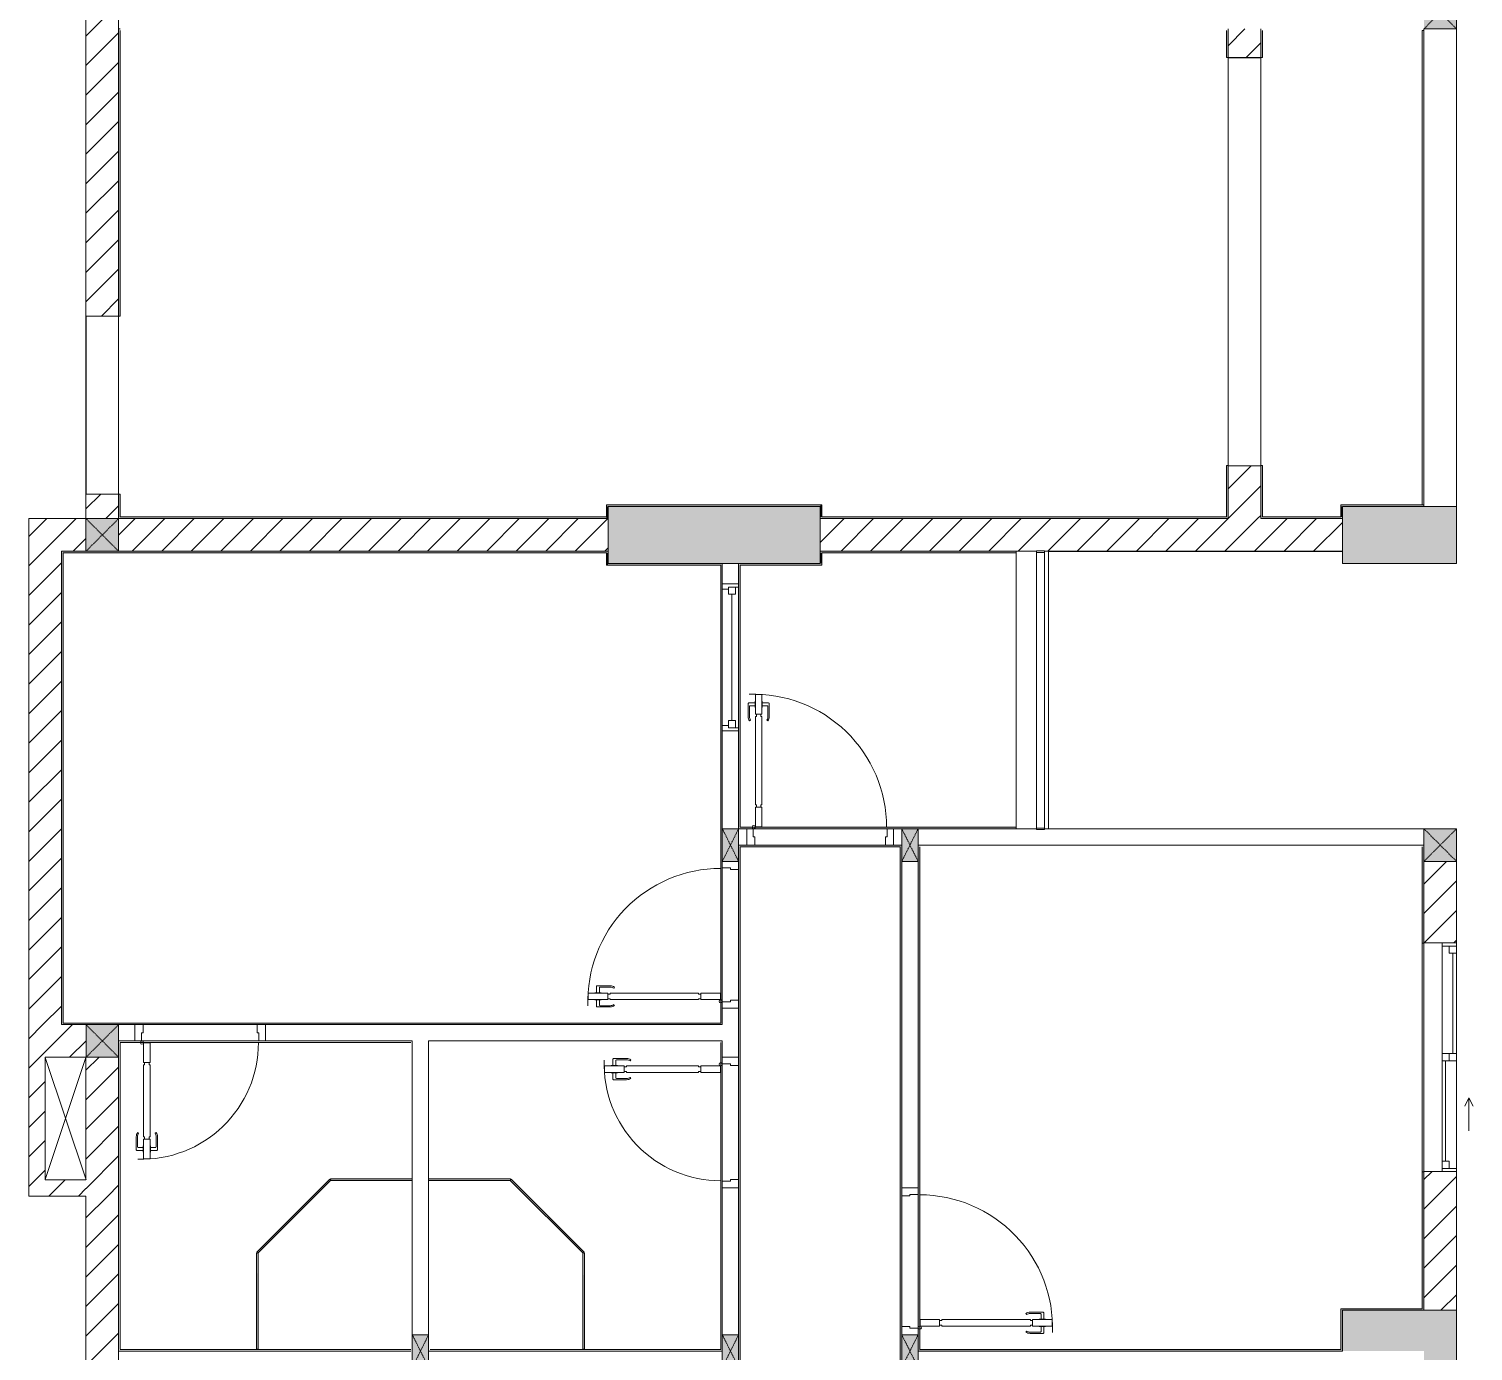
# Model space of a CAD drawing. Header units: millimetres. Extents: x 31499 to 223976, y 3719 to 80291.
# Drawn here: x 215124 to 223976, y 40337 to 48437 of the extents above; entities that cross this region are included whole.
import ezdxf

# ---------------------------------------------------------------- set-up
doc = ezdxf.new("R2010")
doc.units = ezdxf.units.MM
doc.linetypes.add('IMPORT-Dash _2_', pattern=[6, 3, -3])
for name, color, linetype, lineweight in [('0-2', 170, 'Continuous', 9), ('A-DETL-GENF-7', 170, 'Continuous', 9), ('A-DOOR-2', 170, 'Continuous', 9), ('A-FLOR-1', 170, 'Continuous', 9), ('A-FLOR-HRAL-6', 170, 'Continuous', 9), ('A-GLAZ-5', 170, 'Continuous', 9), ('A-GLAZ-CURT-3', 170, 'Continuous', 9), ('A-WALL-1', 170, 'Continuous', 9), ('A-WALL-PATT-3', 170, 'Continuous', 9), ('A_1404_dwg-1', 170, 'Continuous', 9), ('I-WALL', 170, 'Continuous', 9), ('I-WALL-1', 170, 'Continuous', 9), ('S-COLS-1', 170, 'Continuous', 9), ('S-COLS-12', 170, 'IMPORT-Dash _2_', 9), ('S-COLS-2', 170, 'Continuous', 9), ('S-COLS-4', 170, 'Continuous', 9), ('S-COLS-HDLN-1', 170, 'IMPORT-Dash _2_', 9)]:
    doc.layers.add(name, color=color, linetype=linetype, lineweight=lineweight)
pattern_1 = [(45, (0, 0), (-90.50967, 90.50967), [])]

# ---------------------------------------------------------------- blocks, each defined once
blk = doc.blocks.new('A_1404_dwg_NCV_TKTC_KET CAU_rvt-1-TKTC_MB HOÀN THIỆN SÀN TẦNG 3-4-4819833-KeyPlan-CH2A_Tầng 3 - Tầng 8')
at = {"layer": 'S-COLS-1'}
for points in [[(123352.6, 45161.9), (123352.6, 45511.9), (122052.6, 45511.9), (122052.6, 45161.9), (122862.6, 45161.9)], [(127252.6, 45161.9), (127252.6, 45511.9), (126552.6, 45511.9), (126552.6, 45161.9), (127052.6, 45161.9)], [(127052.6, 40236.9), (127252.4, 40237), (127252.4, 40586.9), (126552.6, 40586.9), (126552.6, 40336.9), (127052.6, 40336.9)]]:
    blk.add_hatch(color=256, dxfattribs=at).paths.add_polyline_path(points)
at = {"layer": 'A-FLOR-1'}
for p, q in [((124752.6, 45235.3), (126552.6, 45235.3)), ((118602.6, 41386.9), (118602.6, 42136.9))]:
    blk.add_line(p, q, dxfattribs=at)
at = {"layer": 'S-COLS-2'}
for p, q in [((122052.6, 45436.9), (122052.6, 45236.9)), ((123352.6, 45236.9), (123352.6, 45436.9))]:
    blk.add_line(p, q, dxfattribs=at)
at = {"layer": 'S-COLS-2', "flags": 128}
for points in [[(126552.6, 45436.9), (126552.6, 45161.9), (127252.6, 45161.9), (127252.6, 45511.9), (127052.6, 45511.9)], [(127052.6, 40236.9), (127252.4, 40236.9), (127252.4, 40586.9), (127052.6, 40586.9)]]:
    blk.add_lwpolyline(points, dxfattribs=at)
blk = doc.blocks.new('A_1404_dwg_DOOR_CW_01 CANH MO-PANEL KINH - DIW_01-900x2200-CỬA GỖ VÂN LAMINATE-V95-TKTC_MB HOÀN THIỆN SÀN TẦNG 3-4-4819903-KeyPlan-CH2A_Tầng 3 - Tầng 8')
at = {"layer": 'A-DETL-GENF-7'}
for p, q in [((38813.8, 28420.8), (38818.3, 28414.2)), ((38839.6, 28428.9), (38919.1, 28428.9)), ((38902.1, 28420.9), (38839.6, 28420.9)), ((38906.1, 28385.9), (38906.1, 28416.9)), ((38923.1, 28385.9), (38923.1, 28424.9)), ((38906.1, 28341.9), (38906.1, 28310.9)), ((38923.1, 28341.9), (38923.1, 28302.9)), ((38813.8, 28307.1), (38818.3, 28313.6)), ((38902.1, 28306.9), (38839.6, 28306.9)), ((38839.6, 28298.9), (38919.1, 28298.9))]:
    blk.add_line(p, q, dxfattribs=at)
at = {"layer": 'A-DETL-GENF-7', "flags": 128}
for points in [[(38284.6, 28343.9), (38284.6, 28383.9), (38164.6, 28383.9), (38164.6, 28343.9)], [(38298.6, 28349.9), (38298.6, 28343.9), (38840.6, 28343.9), (38840.6, 28349.9), (38854.6, 28349.9), (38854.6, 28377.9), (38840.6, 28377.9), (38840.6, 28383.9), (38298.6, 28383.9), (38298.6, 28377.9), (38284.6, 28377.9), (38284.6, 28349.9)], [(38974.6, 28383.9), (38974.6, 28343.9), (38854.6, 28343.9), (38854.6, 28383.9)], [(38894.8, 28385.9), (38894.8, 28383.9), (38934.3, 28383.9), (38934.3, 28385.9)], [(38894.8, 28341.9), (38894.8, 28343.9), (38934.3, 28343.9), (38934.3, 28341.9)]]:
    blk.add_lwpolyline(points, close=True, dxfattribs=at)
at = {"layer": 'A-DETL-GENF-7'}
blk.add_circle((38162.6, 28393.9), 10, dxfattribs=at)
for centre, radius, start, end in [((38162.6, 28393.9), 814, 270, 2), ((38839.6, 28383.9), 45, 90, 125), ((38839.6, 28383.9), 37, 90, 125), ((38902.1, 28416.9), 4, 0, 90), ((38919.1, 28424.9), 4, 0, 90), ((38839.6, 28343.9), 45, 235, 270), ((38839.6, 28343.9), 37, 235, 270), ((38902.1, 28310.9), 4, 270, 0), ((38919.1, 28302.9), 4, 270, 0)]:
    blk.add_arc(centre, radius, start, end, dxfattribs=at)
at = {"layer": 'A-DOOR-2'}
blk.add_line((38152.6, 28393.9), (38152.6, 28368.9), dxfattribs=at)
at = {"layer": 'A-DOOR-2', "flags": 128}
blk.add_lwpolyline([(38052.6, 28436.9), (38052.6, 28386.9), (38102.6, 28386.9), (38102.6, 28396.9), (38152.6, 28396.9), (38152.6, 28436.9)], close=True, dxfattribs=at)
blk.add_lwpolyline([(38152.6, 27536.9), (38152.6, 27576.9), (38102.6, 27576.9), (38102.6, 27586.9), (38052.6, 27586.9), (38052.6, 27536.9)], dxfattribs=at)
blk = doc.blocks.new('A_1404_dwg_DOOR_CW_01 CANH MO-PANEL KINH - DIG_02-800x2200-CỬA NHÔM KÍNH-V60-TKTC_MB HOÀN THIỆN SÀN TẦNG 3-4-4819851-KeyPlan-CH2A_Tầng 3 - Tầng 8')
at = {"layer": 'A-DETL-GENF-7'}
for p, q in [((104712.9, 29523.9), (104712.9, 29603.4)), ((104755.9, 29607.4), (104716.9, 29607.4)), ((104720.9, 29586.4), (104720.9, 29523.9)), ((104755.9, 29590.4), (104724.9, 29590.4)), ((104799.9, 29607.4), (104838.9, 29607.4)), ((104799.9, 29590.4), (104830.9, 29590.4)), ((104834.9, 29586.4), (104834.9, 29523.9)), ((104842.9, 29523.9), (104842.9, 29603.4)), ((104721.1, 29498.1), (104727.6, 29502.7)), ((104834.8, 29498.1), (104828.2, 29502.7))]:
    blk.add_line(p, q, dxfattribs=at)
at = {"layer": 'A-DETL-GENF-7', "flags": 128}
for points in [[(104797.9, 29658.9), (104757.9, 29658.9), (104757.9, 29538.9), (104797.9, 29538.9)], [(104755.9, 29579.2), (104757.9, 29579.2), (104757.9, 29618.7), (104755.9, 29618.7)], [(104799.9, 29579.2), (104797.9, 29579.2), (104797.9, 29618.7), (104799.9, 29618.7)], [(104763.9, 29082.9), (104757.9, 29082.9), (104757.9, 29524.9), (104763.9, 29524.9), (104763.9, 29538.9), (104791.9, 29538.9), (104791.9, 29524.9), (104797.9, 29524.9), (104797.9, 29082.9), (104791.9, 29082.9), (104791.9, 29068.9), (104763.9, 29068.9)], [(104757.9, 29068.9), (104797.9, 29068.9), (104797.9, 28948.9), (104757.9, 28948.9)]]:
    blk.add_lwpolyline(points, close=True, dxfattribs=at)
at = {"layer": 'A-DETL-GENF-7'}
blk.add_circle((104807.9, 28946.9), 10, dxfattribs=at)
for centre, radius, start, end in [((104807.9, 28946.9), 714, 88, 180), ((104716.9, 29603.4), 4, 90, 180), ((104724.9, 29586.4), 4, 90, 180), ((104830.9, 29586.4), 4, 0, 90), ((104838.9, 29603.4), 4, 0, 90), ((104757.9, 29523.9), 45, 180, 215), ((104757.9, 29523.9), 37, 180, 215), ((104797.9, 29523.9), 37, 325, 0), ((104797.9, 29523.9), 45, 325, 0)]:
    blk.add_arc(centre, radius, start, end, dxfattribs=at)
at = {"layer": 'A-DOOR-2'}
blk.add_line((104807.9, 28936.9), (104782.9, 28936.9), dxfattribs=at)
at = {"layer": 'A-DOOR-2', "flags": 128}
for points in [[(104050.9, 28836.9), (104050.9, 28936.9), (104090.9, 28936.9), (104090.9, 28886.9), (104100.9, 28886.9), (104100.9, 28836.9)], [(104800.9, 28836.9), (104800.9, 28886.9), (104810.9, 28886.9), (104810.9, 28936.9), (104850.9, 28936.9), (104850.9, 28836.9)]]:
    blk.add_lwpolyline(points, close=True, dxfattribs=at)
blk = doc.blocks.new('A_1404_dwg_DOOR_CW_01 CANH MO-PANEL KINH - DIW_01-900x2200-CỬA GỖ VÂN LAMINATE-553375-TKTC_MB HOÀN THIỆN SÀN TẦNG 3-4-4819841-KeyPlan-CH2A_Tầng 3 - Tầng 8')
at = {"layer": 'A-DETL-GENF-7'}
for p, q in [((49614.6, 40123.9), (49614.6, 40203.4)), ((49657.6, 40207.4), (49618.6, 40207.4)), ((49657.6, 40190.4), (49626.6, 40190.4)), ((49701.6, 40207.4), (49740.6, 40207.4)), ((49701.6, 40190.4), (49732.6, 40190.4)), ((49744.6, 40123.9), (49744.6, 40203.4)), ((49622.6, 40186.4), (49622.6, 40123.9)), ((49622.7, 40098.1), (49629.3, 40102.7)), ((49736.4, 40098.1), (49729.9, 40102.7)), ((49736.6, 40186.4), (49736.6, 40123.9))]:
    blk.add_line(p, q, dxfattribs=at)
at = {"layer": 'A-DETL-GENF-7', "flags": 128}
for points in [[(49657.6, 40179.2), (49659.6, 40179.2), (49659.6, 40218.7), (49657.6, 40218.7)], [(49699.6, 40258.9), (49659.6, 40258.9), (49659.6, 40138.9), (49699.6, 40138.9)], [(49701.6, 40179.2), (49699.6, 40179.2), (49699.6, 40218.7), (49701.6, 40218.7)], [(49665.6, 39582.9), (49659.6, 39582.9), (49659.6, 40124.9), (49665.6, 40124.9), (49665.6, 40138.9), (49693.6, 40138.9), (49693.6, 40124.9), (49699.6, 40124.9), (49699.6, 39582.9), (49693.6, 39582.9), (49693.6, 39568.9), (49665.6, 39568.9)], [(49659.6, 39568.9), (49699.6, 39568.9), (49699.6, 39448.9), (49659.6, 39448.9)]]:
    blk.add_lwpolyline(points, close=True, dxfattribs=at)
at = {"layer": 'A-DETL-GENF-7'}
blk.add_circle((49709.6, 39446.9), 10, dxfattribs=at)
for centre, radius, start, end in [((49709.6, 39446.9), 814, 88, 180), ((49618.6, 40203.4), 4, 90, 180), ((49626.6, 40186.4), 4, 90, 180), ((49732.6, 40186.4), 4, 0, 90), ((49740.6, 40203.4), 4, 0, 90), ((49659.6, 40123.9), 45, 180, 215), ((49659.6, 40123.9), 37, 180, 215), ((49699.6, 40123.9), 37, 325, 0), ((49699.6, 40123.9), 45, 325, 0)]:
    blk.add_arc(centre, radius, start, end, dxfattribs=at)
at = {"layer": 'A-DOOR-2'}
blk.add_line((49709.6, 39436.9), (49684.6, 39436.9), dxfattribs=at)
at = {"layer": 'A-DOOR-2', "flags": 128}
for points in [[(48852.6, 39336.9), (48852.6, 39436.9), (48892.6, 39436.9), (48892.6, 39386.9), (48902.6, 39386.9), (48902.6, 39336.9)], [(49702.6, 39336.9), (49702.6, 39386.9), (49712.6, 39386.9), (49712.6, 39436.9), (49752.6, 39436.9), (49752.6, 39336.9)]]:
    blk.add_lwpolyline(points, close=True, dxfattribs=at)
blk = doc.blocks.new('A_1404_dwg_M_Fixed - 900 x 1400-901191-TKTC_MB HOÀN THIỆN SÀN TẦNG 3-4-4819853-KeyPlan-CH2A_Tầng 3 - Tầng 8')
at = {"layer": 'A-GLAZ-5'}
blk.add_line((107013.5, 28877.9), (107787.5, 28877.9), dxfattribs=at)
at = {"layer": 'A-GLAZ-5', "flags": 128}
for points in [[(106982.5, 28899.9), (106982.5, 28936.9), (106950.5, 28936.9)], [(106950.5, 28836.9), (106969.5, 28836.9), (106969.5, 28899.9), (107013.5, 28899.9), (107013.5, 28855.9), (106969.5, 28855.9)], [(107831.5, 28855.9), (107787.5, 28855.9), (107787.5, 28899.9), (107831.5, 28899.9), (107831.5, 28836.9), (107849.4, 28836.9)], [(107818.5, 28899.9), (107818.5, 28936.9), (107850.5, 28936.9)]]:
    blk.add_lwpolyline(points, dxfattribs=at)
blk = doc.blocks.new('A_1404_dwg_Railing - 50 x 10mm-901205-TKTC_MB HOÀN THIỆN SÀN TẦNG 3-4-4819863-KeyPlan-CH2A_Tầng 3 - Tầng 8')
at = {"layer": 'A-FLOR-HRAL-6', "flags": 128}
blk.add_lwpolyline([(107982.6, 24611.9), (107982.6, 24561.9), (107972.6, 24561.9), (107972.6, 24611.9)], close=True, dxfattribs=at)
blk = doc.blocks.new('A_1404_dwg_Railing - Railing-884532-TKTC_MB HOÀN THIỆN SÀN TẦNG 3-4-4819908-KeyPlan-CH2A_Tầng 3 - Tầng 8')
at = {"layer": 'A-FLOR-HRAL-6'}
for p, q in [((124677.6, 45230.3), (124677.6, 43541.5)), ((124727.6, 43541.5), (124727.6, 45230.3))]:
    blk.add_line(p, q, dxfattribs=at)
at = {"rotation": 90.00000000000074}
for p in [(149289.4, -62742.3), (149289.4, -64441.1)]:
    blk.add_blockref('A_1404_dwg_Railing - 50 x 10mm-901205-TKTC_MB HOÀN THIỆN SÀN TẦNG 3-4-4819863-KeyPlan-CH2A_Tầng 3 - Tầng 8', p, dxfattribs=at)
blk = doc.blocks.new('A_1404_dwg_System Panel - Glazed-901218-TKTC_MB HOÀN THIỆN SÀN TẦNG 3-4-4819900-KeyPlan-CH2A_Tầng 3 - Tầng 8')
at = {"layer": 'A-GLAZ-CURT-3'}
blk.add_hatch(color=256, dxfattribs=at).paths.add_polyline_path([(41007.6, 64948.9), (41002.6, 65539.6), (40997.6, 65536.1), (40997.6, 64948.9)])
blk.add_line((41007.6, 64948.9), (41007.6, 65539.6), dxfattribs=at)
at = {"layer": 'A-GLAZ-CURT-3', "flags": 128}
blk.add_lwpolyline([(40997.6, 65537.5), (40997.6, 64948.9), (41007.6, 64948.9)], dxfattribs=at)
blk = doc.blocks.new('A_1404_dwg_System Panel - Glazed-901219-TKTC_MB HOÀN THIỆN SÀN TẦNG 3-4-V112-KeyPlan-CH2A_Tầng 3 - Tầng 8')
at = {"layer": 'A-GLAZ-CURT-3'}
blk.add_hatch(color=256, dxfattribs=at).paths.add_polyline_path([(39446.8, 29483), (39450.3, 29493.6), (39002.6, 29934.3), (38999, 29930.7), (39409, 29520.8)])
blk.add_line((38999, 29930.7), (39446.8, 29483), dxfattribs=at)
at = {"layer": 'A-GLAZ-CURT-3', "flags": 128}
blk.add_lwpolyline([(39452.4, 29491.5), (39006.1, 29937.8), (38999, 29930.7)], dxfattribs=at)
blk = doc.blocks.new('A_1404_dwg_System Panel - Glazed-901217-TKTC_MB HOÀN THIỆN SÀN TẦNG 3-4-V113-KeyPlan-CH2A_Tầng 3 - Tầng 8')
at = {"layer": 'A-GLAZ-CURT-3'}
blk.add_hatch(color=256, dxfattribs=at).paths.add_polyline_path([(39453.8, 29481.5), (39952.6, 29481.5), (39952.6, 29491.5), (39450.3, 29486.5), (39450.3, 29481.5)])
at = {"layer": 'A-GLAZ-CURT-3', "flags": 128}
blk.add_lwpolyline([(39450.3, 29481.5), (39952.6, 29481.5), (39952.6, 29491.5), (39450.3, 29491.5)], close=True, dxfattribs=at)
blk = doc.blocks.new('A_1404_dwg_G1_SOF - BO TRU - 100x200-746114-TKTC_MB HOÀN THIỆN SÀN TẦNG 3-4-4819846-KeyPlan-CH2A_Tầng 3 - Tầng 8')
at = {"layer": 'S-COLS-1'}
blk.add_hatch(color=256, dxfattribs=at).paths.add_polyline_path([(49952.6, 40036.9), (49952.6, 40236.9), (49852.6, 40236.9), (49852.6, 40036.9)])
at = {"layer": 'S-COLS-1', "flags": 128}
blk.add_lwpolyline([(49852.6, 40036.9), (49852.6, 40236.9), (49952.6, 40236.9), (49952.6, 40036.9)], close=True, dxfattribs=at)
at = {"layer": 'S-COLS-HDLN-1'}
for p, q in [((49952.6, 40036.9), (49852.6, 40236.9)), ((49852.6, 40036.9), (49952.6, 40236.9))]:
    blk.add_line(p, q, dxfattribs=at)
blk = doc.blocks.new('A_1404_dwg_DOOR_CW_01 CANH MO-PANEL KINH - DIG_01-900x2200-CỬA NHÔM KÍNH-901226-TKTC_MB HOÀN THIỆN SÀN TẦNG 3-4-4819905-KeyPlan-CH2A_Tầng 3 - Tầng 8')
at = {"layer": 'A-DETL-GENF-7'}
for p, q in [((37864.6, 26649.9), (37864.6, 26570.4)), ((37872.6, 26587.4), (37872.6, 26649.9)), ((37872.7, 26675.7), (37879.3, 26671.2)), ((37986.4, 26675.7), (37979.9, 26671.2)), ((37986.6, 26587.4), (37986.6, 26649.9)), ((37994.6, 26649.9), (37994.6, 26570.4)), ((37907.6, 26566.4), (37868.6, 26566.4)), ((37907.6, 26583.4), (37876.6, 26583.4)), ((37951.6, 26583.4), (37982.6, 26583.4)), ((37951.6, 26566.4), (37990.6, 26566.4))]:
    blk.add_line(p, q, dxfattribs=at)
at = {"layer": 'A-DETL-GENF-7', "flags": 128}
for points in [[(37909.6, 27204.9), (37949.6, 27204.9), (37949.6, 27324.9), (37909.6, 27324.9)], [(37915.6, 27190.9), (37909.6, 27190.9), (37909.6, 26648.9), (37915.6, 26648.9), (37915.6, 26634.9), (37943.6, 26634.9), (37943.6, 26648.9), (37949.6, 26648.9), (37949.6, 27190.9), (37943.6, 27190.9), (37943.6, 27204.9), (37915.6, 27204.9)], [(37907.6, 26594.7), (37909.6, 26594.7), (37909.6, 26555.2), (37907.6, 26555.2)], [(37949.6, 26514.9), (37909.6, 26514.9), (37909.6, 26634.9), (37949.6, 26634.9)], [(37951.6, 26594.7), (37949.6, 26594.7), (37949.6, 26555.2), (37951.6, 26555.2)]]:
    blk.add_lwpolyline(points, close=True, dxfattribs=at)
at = {"layer": 'A-DETL-GENF-7'}
blk.add_circle((37959.6, 27326.9), 10, dxfattribs=at)
for centre, radius, start, end in [((37959.6, 27326.9), 814, 180, 272), ((37909.6, 26649.9), 45, 145, 180), ((37909.6, 26649.9), 37, 145, 180), ((37949.6, 26649.9), 37, 0, 35), ((37949.6, 26649.9), 45, 0, 35), ((37868.6, 26570.4), 4, 180, 270), ((37876.6, 26587.4), 4, 180, 270), ((37982.6, 26587.4), 4, 270, 0), ((37990.6, 26570.4), 4, 270, 0)]:
    blk.add_arc(centre, radius, start, end, dxfattribs=at)
at = {"layer": 'A-DOOR-2'}
blk.add_line((37959.6, 27336.9), (37934.6, 27336.9), dxfattribs=at)
at = {"layer": 'A-DOOR-2', "flags": 128}
for points in [[(37152.6, 27436.9), (37102.6, 27436.9), (37102.6, 27336.9), (37142.6, 27336.9), (37142.6, 27386.9), (37152.6, 27386.9)], [(38002.6, 27436.9), (37952.6, 27436.9), (37952.6, 27386.9), (37962.6, 27386.9), (37962.6, 27336.9), (38002.6, 27336.9)]]:
    blk.add_lwpolyline(points, close=True, dxfattribs=at)
blk = doc.blocks.new('A_1404_dwg_System Panel - Glazed-901212-TKTC_MB HOÀN THIỆN SÀN TẦNG 3-4-V114-KeyPlan-CH2A_Tầng 3 - Tầng 8')
at = {"layer": 'A-GLAZ-CURT-3'}
blk.add_hatch(color=256, dxfattribs=at).paths.add_polyline_path([(40551.3, 29481.5), (40554.8, 29486.5), (40551.3, 29491.5), (40052.6, 29491.5), (40052.6, 29481.5)])
at = {"layer": 'A-GLAZ-CURT-3', "flags": 128}
blk.add_lwpolyline([(40552.8, 29491.5), (40052.6, 29491.5), (40052.6, 29481.5), (40554.8, 29481.5)], dxfattribs=at)
blk = doc.blocks.new('A_1404_dwg_System Panel - Glazed-901210-TKTC_MB HOÀN THIỆN SÀN TẦNG 3-4-4819895-KeyPlan-CH2A_Tầng 3 - Tầng 8')
at = {"layer": 'A-GLAZ-CURT-3'}
blk.add_hatch(color=256, dxfattribs=at).paths.add_polyline_path([(38999, 64948.9), (39007.6, 64948.9), (39002.6, 65539.6), (38997.6, 65539.6), (38997.6, 64948.9)])
blk.add_line((39007.6, 64948.9), (39007.6, 65537.5), dxfattribs=at)
at = {"layer": 'A-GLAZ-CURT-3', "flags": 128}
blk.add_lwpolyline([(38997.6, 65539.6), (38997.6, 64948.9), (39007.6, 64948.9)], dxfattribs=at)
blk = doc.blocks.new('A_1404_dwg_System Panel - Glazed-901211-TKTC_MB HOÀN THIỆN SÀN TẦNG 3-4-V115-KeyPlan-CH2A_Tầng 3 - Tầng 8')
at = {"layer": 'A-GLAZ-CURT-3'}
blk.add_hatch(color=256, dxfattribs=at).paths.add_polyline_path([(40558.4, 29483), (41002.6, 29934.3), (40997.6, 29936.3), (40554.8, 29486.5)])
at = {"layer": 'A-GLAZ-CURT-3', "flags": 128}
blk.add_lwpolyline([(40999, 29937.8), (40551.3, 29490.1), (40558.4, 29483), (41006.1, 29930.7)], close=True, dxfattribs=at)
blk = doc.blocks.new('A_1404_dwg_NCV_TKTC_TANG 3 - 4_rvt-1-TKTC_MB HOÀN THIỆN SÀN TẦNG 3-4-4819943-KeyPlan-CH2A_Tầng 3 - Tầng 8')
at = {"layer": 'A-WALL-PATT-3'}
h = blk.add_hatch(color=256, dxfattribs=at)
h.paths.add_polyline_path([(119062.6, 45437.3), (119062.6, 45587.4), (119052.6, 45587), (119052.6, 45437.3), (119062.5, 45437.3)])
h.paths.add_polyline_path([(119062.6, 46677.4), (119062.6, 48436.9), (119052.6, 48436.9), (119052.6, 46677.4)])
h = blk.add_hatch(color=256, dxfattribs=at)
h.paths.add_polyline_path([(125852.6, 45446.9), (125852.6, 45762.4), (125842.6, 45760.3), (125842.6, 45446.9)])
h.paths.add_polyline_path([(125852.6, 48262.4), (125852.6, 48426.9), (125842.6, 48426.9), (125842.6, 48262.4)])
h = blk.add_hatch(color=256, dxfattribs=at)
h.paths.add_polyline_path([(126062.6, 45436.9), (126062.6, 45762.4), (126052.6, 45760.3), (126052.6, 45436.9)])
h.paths.add_polyline_path([(126062.6, 48262.4), (126062.6, 48426.9), (126052.6, 48426.9), (126052.6, 48262.4)])
for points in [[(122862.6, 45511.9), (123352.6, 45511.9), (123352.6, 45521.9), (122042.6, 45521.9), (122042.6, 45511.9), (122852.6, 45511.9)], [(122052.6, 45436.9), (122052.6, 45511.9), (122042.6, 45511.9), (122042.6, 45436.9)], [(123352.6, 45446.9), (123362.6, 45446.9), (123362.6, 45521.9), (123352.6, 45521.9), (123352.6, 45511.9)], [(127052.6, 45511.9), (127052.6, 45521.9), (126542.6, 45521.9), (126542.6, 45511.9), (127042.6, 45511.9)], [(126552.6, 45446.9), (126552.6, 45511.9), (126542.6, 45511.9), (126542.6, 45446.9)], [(122042.6, 45436.9), (122042.6, 45446.9), (119062.6, 45446.9), (119062.6, 45437.3), (121491.6, 45437)], [(123362.6, 45436.9), (125852.6, 45436.9), (125852.6, 45446.9), (123352.6, 45446.9), (123352.6, 45436.9)], [(126542.6, 45436.9), (126552.6, 45436.9), (126552.6, 45446.9), (126062.6, 45446.9), (126062.6, 45436.9)], [(118712.6, 42346.9), (118712.6, 45236.9), (118702.6, 45236.9), (118702.6, 42346.9)], [(118852.5, 45226.9), (122052.6, 45226.9), (122052.6, 45236.9), (118712.6, 45236.9), (118712.6, 45226.9)], [(123352.6, 45226.9), (124552.6, 45226.9), (124552.6, 45236.9), (123352.6, 45236.9)], [(122052.6, 45151.9), (122052.6, 45226.9), (122042.6, 45226.9), (122042.6, 45151.9)], [(122052.6, 45151.9), (122752.6, 45151.9), (122752.6, 45161.9), (122052.6, 45161.9)], [(122752.6, 42346.9), (122752.6, 45151.9), (122742.6, 45151.9), (122742.6, 42346.9)], [(122852.6, 43546.9), (122862.6, 43546.9), (122862.6, 45161.9), (122852.6, 45161.9), (122852.6, 45151.9)], [(123362.6, 45151.9), (123362.6, 45161.9), (122862.6, 45161.9), (122862.6, 45151.9), (123352.6, 45151.9)], [(123362.6, 45161.9), (123362.6, 45226.9), (123352.6, 45226.9), (123352.6, 45161.9)], [(122852.6, 43536.9), (124552.6, 43536.9), (124552.6, 43546.9), (122852.6, 43546.9)], [(122852.6, 40236.9), (122862.6, 40236.9), (122862.6, 43436.9), (122852.6, 43436.9), (122852.6, 40436.9)], [(123352.6, 43426.9), (123842.6, 43426.9), (123842.6, 43436.9), (122862.6, 43436.9), (122862.6, 43426.9)], [(123842.6, 40226.9), (123852.6, 40226.9), (123852.6, 43436.9), (123842.6, 43436.9), (123842.6, 40236.9)], [(123952.6, 40346.9), (123962.6, 40346.9), (123962.6, 43426.9), (123952.6, 43426.9), (123952.6, 40436.9)], [(122742.6, 42336.9), (122752.6, 42336.9), (122752.6, 42346.9), (118702.6, 42346.9), (118702.6, 42336.9), (121491.6, 42336.9)], [(127042.6, 40586.9), (127042.6, 40596.9), (126542.6, 40591.9), (126542.6, 40586.9), (126552.6, 40586.9)], [(126552.6, 40346.9), (126552.6, 40586.9), (126542.6, 40586.9), (126542.6, 40346.9)], [(126552.6, 40336.9), (126552.6, 40346.9), (123952.6, 40346.9), (123952.6, 40336.9), (126542.6, 40336.9)]]:
    blk.add_hatch(color=256, dxfattribs=at).paths.add_polyline_path(points)
h = blk.add_hatch(color=256, dxfattribs=at)
h.paths.add_polyline_path([(127042.6, 40586.9), (127052.6, 40586.9), (127052.6, 41435.7), (127042.6, 41435.7), (127042.6, 40596.9)])
h.paths.add_polyline_path([(127042.6, 42835.7), (127052.6, 42837.4), (127052.6, 43426.9), (127042.6, 43426.9), (127042.6, 42837.4)])
at = {"layer": 'A-FLOR-1'}
for p, q in [((125852.6, 48426.9), (125852.6, 48436.9)), ((126052.6, 48436.9), (126052.6, 48426.9)), ((127052.6, 48426.9), (127052.6, 48436.9)), ((126052.6, 45762.4), (126052.6, 48260.3)), ((119052.7, 45587.4), (119052.7, 46677.4)), ((125852.6, 45760.3), (126052.6, 45760.3)), ((127052.6, 43426.9), (127052.6, 43436.9)), ((119902.6, 40346.9), (119902.6, 40348.9)), ((121902.6, 40348.9), (121902.6, 40346.9))]:
    blk.add_line(p, q, dxfattribs=at)
at = {"layer": 'A-FLOR-1', "flags": 128}
blk.add_lwpolyline([(126052.6, 48262.4), (126052.6, 48260.3), (125852.6, 48260.3), (125852.6, 45762.4), (125852.6, 48262.4)], dxfattribs=at)
blk.add_lwpolyline([(119052.6, 45587.4), (119052.6, 46677.4), (118852.7, 46677.4), (118852.7, 45587.4)], close=True, dxfattribs=at)
at = {"layer": 'A-WALL-1'}
for p, q in [((124552.6, 45236.9), (124677.6, 45236.9)), ((124552.6, 43546.9), (124552.6, 45226.9)), ((124677.6, 43536.9), (123952.6, 43536.9)), ((127052.6, 43536.9), (124727.6, 43536.9)), ((127052.6, 43436.9), (127052.6, 43536.9)), ((123952.6, 43436.9), (127052.6, 43436.9)), ((119052.6, 42336.9), (119052.6, 42236.9)), ((120852.6, 41392.3), (120852.6, 41382.3)), ((120852.6, 41382.3), (120852.6, 40436.9)), ((120952.6, 41382.3), (120952.6, 41392.3)), ((120952.6, 40436.9), (120952.6, 41382.3)), ((123952.6, 40437.3), (123852.6, 40437.3))]:
    blk.add_line(p, q, dxfattribs=at)
at = {"layer": 'A-WALL-1', "flags": 128}
for points in [[(124727.6, 45236.9), (124752.6, 45236.9), (124752.6, 43536.9)], [(122852.6, 43436.9), (122902.6, 43436.9), (122902.6, 43536.9), (122852.6, 43536.9), (122852.6, 44136.9), (122752.6, 44136.9), (122752.6, 43536.9)], [(123852.6, 43536.9), (123802.6, 43536.9), (123802.6, 43436.9), (123852.6, 43436.9)], [(120952.6, 41392.3), (120952.6, 42236.9), (122752.6, 42236.9), (122752.6, 42137.3), (122852.6, 42137.3), (122852.6, 42436.9), (122752.6, 42436.9), (122752.6, 42336.9), (120852.6, 42336.9), (119952.6, 42336.9), (119952.6, 42236.9), (120852.6, 42236.9), (120852.6, 41392.3)], [(119052.6, 42236.9), (119152.6, 42236.9), (119152.6, 42336.9), (119052.6, 42336.9)], [(122852.6, 40436.9), (122852.6, 41337.3), (122752.6, 41337.3), (122752.6, 40436.9)]]:
    blk.add_lwpolyline(points, dxfattribs=at)
for points in [[(122852.6, 45036.9), (122852.6, 45161.9), (122752.6, 45161.9), (122752.6, 45036.9)], [(123852.6, 43336.5), (123852.6, 41337.3), (123952.6, 41337.3), (123952.6, 43336.5)]]:
    blk.add_lwpolyline(points, close=True, dxfattribs=at)
at = {"layer": 'I-WALL'}
for p, q in [((127042.6, 41435.7), (127042.6, 42835.7)), ((127052.6, 42835.7), (127052.6, 41435.7))]:
    blk.add_line(p, q, dxfattribs=at)
at = {"layer": 'I-WALL', "flags": 128}
blk.add_lwpolyline([(127042.6, 45521.9), (127042.6, 48426.9), (127052.6, 48426.9), (127052.6, 45521.9)], dxfattribs=at)
at = {"layer": 'I-WALL-1'}
for p, q in [((119052.5, 45236.9), (118852.5, 45236.9)), ((127052.6, 43336.9), (127052.6, 43426.9)), ((122852.6, 43336.9), (122852.6, 40436.9)), ((123852.6, 40436.9), (123852.6, 43336.9)), ((123952.6, 43336.9), (123952.6, 40436.9)), ((118852.6, 42336.9), (119052.6, 42336.9)), ((122752.6, 40436.9), (122752.6, 42226.9))]:
    blk.add_line(p, q, dxfattribs=at)
at = {"layer": 'I-WALL-1', "flags": 128}
for points in [[(119062.6, 48436.9), (119052.6, 48436.9), (119052.6, 46677.4), (119062.6, 46677.4), (119062.6, 48426.9)], [(125842.6, 48426.9), (125842.6, 48262.4), (125852.6, 48262.4), (125852.6, 48426.9)], [(126052.6, 48426.9), (126052.6, 48262.4), (126062.6, 48262.4), (126062.6, 48426.9)], [(118852.5, 45236.9), (118712.6, 45236.9), (118702.6, 45236.9), (118702.6, 42346.9), (118702.6, 42336.9), (118852.6, 42336.9)], [(122752.6, 43536.9), (122752.6, 45151.9), (122752.6, 45161.9), (122052.6, 45161.9), (122052.6, 45226.9), (122052.6, 45236.9), (119052.5, 45236.9)], [(123952.6, 43536.9), (124552.6, 43536.9), (124552.6, 43546.9), (122862.6, 43546.9), (122862.6, 45151.9), (123362.6, 45151.9), (123362.6, 45161.9), (123362.6, 45226.9), (124552.6, 45226.9), (124552.6, 45236.9), (123352.6, 45236.9), (123352.6, 45226.9), (123352.6, 45161.9), (122862.6, 45161.9), (122852.6, 45161.9), (122852.6, 43546.9), (122852.6, 43536.9), (123852.6, 43536.9)], [(123852.6, 43436.9), (123842.6, 43436.9), (122862.6, 43436.9), (122852.6, 43436.9)], [(122862.6, 40236.9), (122862.6, 43426.9), (123842.6, 43426.9), (123842.6, 40226.9), (123852.6, 40226.9)], [(123952.6, 40336.9), (126552.6, 40336.9), (126552.6, 40346.9), (126552.6, 40586.9), (127042.6, 40586.9), (127052.6, 40586.9), (127052.6, 41435.7), (127042.6, 41435.7), (127042.6, 40596.9), (126542.6, 40596.9), (126542.6, 40586.9), (126542.6, 40346.9), (123962.6, 40346.9), (123962.6, 43426.9)], [(127042.6, 43426.9), (127042.6, 42835.7), (127052.6, 42835.7), (127052.6, 43336.9)], [(119052.6, 42336.9), (122752.6, 42336.9), (122752.6, 42346.9), (122752.6, 43336.9)], [(119052.6, 42236.9), (119052.6, 42226.9), (119052.6, 42136.9)], [(120852.6, 42226.9), (120852.6, 42236.9), (119052.6, 42236.9)], [(120842.6, 40346.9), (119062.6, 40346.9), (119062.6, 42226.9), (120842.6, 42226.9)], [(122742.6, 42226.9), (122742.6, 40346.9), (120962.6, 40346.9)], [(119052.6, 42136.9), (119052.6, 40346.9), (119052.6, 40336.9), (120842.6, 40336.9)], [(120952.6, 40336.9), (122742.6, 40336.9), (122752.6, 40336.9)]]:
    blk.add_lwpolyline(points, dxfattribs=at)
for points in [[(122042.6, 45436.9), (122052.6, 45436.9), (122052.6, 45511.9), (123352.6, 45511.9), (123352.6, 45446.9), (123352.6, 45436.9), (125852.6, 45436.9), (125852.6, 45446.9), (125852.6, 45762.4), (125842.6, 45762.4), (125842.6, 45446.9), (123362.6, 45446.9), (123362.6, 45521.9), (123352.6, 45521.9), (122042.6, 45521.9), (122042.6, 45511.9), (122042.6, 45446.9), (119062.6, 45446.9), (119062.6, 45587.4), (119052.6, 45587.4), (119052.6, 45436.9), (119062.6, 45436.9)], [(126552.6, 45511.9), (127052.6, 45511.9), (127052.6, 45521.9), (126542.6, 45521.9), (126542.6, 45511.9), (126542.6, 45446.9), (126062.6, 45446.9), (126062.6, 45762.4), (126052.6, 45762.4), (126052.6, 45436.9), (126062.6, 45436.9), (126552.6, 45436.9), (126552.6, 45446.9)], [(122742.6, 42346.9), (118712.6, 42346.9), (118712.6, 45226.9), (122042.6, 45226.9), (122042.6, 45151.9), (122052.6, 45151.9), (122742.6, 45151.9)]]:
    blk.add_lwpolyline(points, close=True, dxfattribs=at)
for name, p in [('A_1404_dwg_Railing - Railing-884532-TKTC_MB HOÀN THIỆN SÀN TẦNG 3-4-4819908-KeyPlan-CH2A_Tầng 3 - Tầng 8', (0, 0)), ('A_1404_dwg_System Panel - Glazed-901210-TKTC_MB HOÀN THIỆN SÀN TẦNG 3-4-4819895-KeyPlan-CH2A_Tầng 3 - Tầng 8', (80900, -24600)), ('A_1404_dwg_System Panel - Glazed-901218-TKTC_MB HOÀN THIỆN SÀN TẦNG 3-4-4819900-KeyPlan-CH2A_Tầng 3 - Tầng 8', (80900, -24600))]:
    blk.add_blockref(name, p)
for name, p, rotation in [('A_1404_dwg_M_Fixed - 900 x 1400-901191-TKTC_MB HOÀN THIỆN SÀN TẦNG 3-4-4819853-KeyPlan-CH2A_Tầng 3 - Tầng 8', (151689.5, -62813.6), 90), ('A_1404_dwg_DOOR_CW_01 CANH MO-PANEL KINH - DIG_01-900x2200-CỬA NHÔM KÍNH-901226-TKTC_MB HOÀN THIỆN SÀN TẦNG 3-4-4819905-KeyPlan-CH2A_Tầng 3 - Tầng 8', (160905.1, 70873.9), 180), ('A_1404_dwg_G1_SOF - BO TRU - 100x200-746114-TKTC_MB HOÀN THIỆN SÀN TẦNG 3-4-4819846-KeyPlan-CH2A_Tầng 3 - Tầng 8', (172705.1, 83573.9), 180), ('A_1404_dwg_G1_SOF - BO TRU - 100x200-746114-TKTC_MB HOÀN THIỆN SÀN TẦNG 3-4-4819846-KeyPlan-CH2A_Tầng 3 - Tầng 8', (173805.1, 83573.9), 180), ('A_1404_dwg_DOOR_CW_01 CANH MO-PANEL KINH - DIW_01-900x2200-CỬA GỖ VÂN LAMINATE-V95-TKTC_MB HOÀN THIỆN SÀN TẦNG 3-4-4819903-KeyPlan-CH2A_Tầng 3 - Tầng 8', (160905.1, 70873.9), 180), ('A_1404_dwg_DOOR_CW_01 CANH MO-PANEL KINH - DIG_02-800x2200-CỬA NHÔM KÍNH-V60-TKTC_MB HOÀN THIỆN SÀN TẦNG 3-4-4819851-KeyPlan-CH2A_Tầng 3 - Tầng 8', (224003.5, 71173.9), 180), ('A_1404_dwg_DOOR_CW_01 CANH MO-PANEL KINH - DIG_02-800x2200-CỬA NHÔM KÍNH-V60-TKTC_MB HOÀN THIỆN SÀN TẦNG 3-4-4819851-KeyPlan-CH2A_Tầng 3 - Tầng 8', (151689.5, -62713.6), 90), ('A_1404_dwg_System Panel - Glazed-901211-TKTC_MB HOÀN THIỆN SÀN TẦNG 3-4-V115-KeyPlan-CH2A_Tầng 3 - Tầng 8', (160905.1, 70873.9), 180), ('A_1404_dwg_System Panel - Glazed-901212-TKTC_MB HOÀN THIỆN SÀN TẦNG 3-4-V114-KeyPlan-CH2A_Tầng 3 - Tầng 8', (160905.1, 70873.9), 180), ('A_1404_dwg_System Panel - Glazed-901217-TKTC_MB HOÀN THIỆN SÀN TẦNG 3-4-V113-KeyPlan-CH2A_Tầng 3 - Tầng 8', (160905.1, 70873.9), 180), ('A_1404_dwg_System Panel - Glazed-901219-TKTC_MB HOÀN THIỆN SÀN TẦNG 3-4-V112-KeyPlan-CH2A_Tầng 3 - Tầng 8', (160905.1, 70873.9), 180), ('A_1404_dwg_DOOR_CW_01 CANH MO-PANEL KINH - DIW_01-900x2200-CỬA GỖ VÂN LAMINATE-553375-TKTC_MB HOÀN THIỆN SÀN TẦNG 3-4-4819841-KeyPlan-CH2A_Tầng 3 - Tầng 8', (84515.6, 90189.9), 270), ('A_1404_dwg_G1_SOF - BO TRU - 100x200-746114-TKTC_MB HOÀN THIỆN SÀN TẦNG 3-4-4819846-KeyPlan-CH2A_Tầng 3 - Tầng 8', (170805.1, 80473.9), 180), ('A_1404_dwg_G1_SOF - BO TRU - 100x200-746114-TKTC_MB HOÀN THIỆN SÀN TẦNG 3-4-4819846-KeyPlan-CH2A_Tầng 3 - Tầng 8', (172705.1, 80473.9), 180), ('A_1404_dwg_G1_SOF - BO TRU - 100x200-746114-TKTC_MB HOÀN THIỆN SÀN TẦNG 3-4-4819846-KeyPlan-CH2A_Tầng 3 - Tầng 8', (173805.1, 80473.9), 180)]:
    blk.add_blockref(name, p, dxfattribs=dict(rotation=rotation))
blk = doc.blocks.new('A_1404_dwg_1_FAMILY RVT - W01-WxH 1400x1400xmm-389822-TKTC_MB HOÀN THIỆN SÀN TẦNG 3-4-V116-KeyPlan-CH2A_Tầng 3 - Tầng 8')
at = {"layer": 'A-GLAZ-5'}
for p, q in [((53452.6, 67435.3), (53252.6, 67435.3)), ((53452.6, 67416.3), (53363.7, 67416.3)), ((53430.3, 67371.8), (53430.3, 66757.5)), ((53408.1, 66713.1), (53408.1, 66757.5)), ((53452.6, 66757.5), (53452.6, 66713.1)), ((53385.9, 66713.1), (53385.9, 66098.8)), ((53528.8, 66486.9), (53528.8, 66283.7)), ((53452.6, 66054.4), (53363.7, 66054.4))]:
    blk.add_line(p, q, dxfattribs=at)
at = {"layer": 'A-GLAZ-5', "flags": 128}
for points in [[(53252.6, 66035.3), (53452.6, 66035.3), (53452.6, 67435.3), (53452.6, 67371.8)], [(53363.7, 67435.3), (53363.7, 67416.3), (53363.7, 66757.5), (53363.7, 66713.1), (53363.7, 66098.8), (53363.7, 66035.3)], [(53363.7, 66757.5), (53452.6, 66757.5), (53452.6, 67371.8), (53408.1, 67371.8), (53408.1, 67416.3)], [(53363.7, 66713.1), (53452.6, 66713.1), (53452.6, 66054.4), (53452.6, 66035.3)], [(53554.2, 66436.1), (53528.8, 66486.9), (53503.4, 66436.1)], [(53408.1, 66054.4), (53408.1, 66098.8), (53363.7, 66098.8)]]:
    blk.add_lwpolyline(points, dxfattribs=at)
blk = doc.blocks.new('A_1404_dwg_G1_SOF - BO TRU - 200x200-V46-TKTC_MB HOÀN THIỆN SÀN TẦNG 3-4-4820026-KeyPlan-CH2A_Tầng 3 - Tầng 8')
at = {"layer": 'S-COLS-12'}
blk.add_hatch(color=256, dxfattribs=at).paths.add_polyline_path([(118852.5, 45236.9), (119052.5, 45237.4), (119052.5, 45436.9), (118852.5, 45436.9), (118852.5, 45237.4)])
at = {"layer": 'S-COLS-4', "flags": 128}
blk.add_lwpolyline([(118852.5, 45236.9), (118852.5, 45436.9), (119052.5, 45436.9), (119052.5, 45236.9)], dxfattribs=at)
at = {"layer": 'S-COLS-HDLN-1'}
for p, q in [((118852.5, 45436.9), (119052.5, 45236.9)), ((119052.5, 45436.9), (118852.5, 45236.9))]:
    blk.add_line(p, q, dxfattribs=at)
blk = doc.blocks.new('A_1404_dwg_G1_SOF - BO TRU - 200x200-V49-TKTC_MB HOÀN THIỆN SÀN TẦNG 3-4-4820029-KeyPlan-CH2A_Tầng 3 - Tầng 8')
at = {"layer": 'S-COLS-12'}
blk.add_hatch(color=256, dxfattribs=at).paths.add_polyline_path([(118852.6, 42136.9), (119052.6, 42136.9), (119052.5, 42336.9), (118852.6, 42336.9)])
at = {"layer": 'S-COLS-4', "flags": 128}
blk.add_lwpolyline([(119052.6, 42136.9), (118852.6, 42136.9), (118852.6, 42336.9)], dxfattribs=at)
at = {"layer": 'S-COLS-HDLN-1'}
for p, q in [((118852.6, 42336.9), (119052.6, 42136.9)), ((119052.6, 42336.9), (118852.6, 42136.9))]:
    blk.add_line(p, q, dxfattribs=at)
blk = doc.blocks.new('A_1404_dwg_G1_SOF - BO TRU - 200x200-V122-TKTC_MB HOÀN THIỆN SÀN TẦNG 3-4-4820044-KeyPlan-CH2A_Tầng 3 - Tầng 8')
at = {"layer": 'S-COLS-12'}
blk.add_hatch(color=256, dxfattribs=at).paths.add_polyline_path([(127052.6, 67936.9), (127252.6, 67936.9), (127252.6, 68136.9), (127052.6, 68136.9), (127052.6, 68026.9)])
at = {"layer": 'S-COLS-4', "flags": 128}
blk.add_lwpolyline([(127052.6, 68136.9), (127252.6, 68136.9), (127252.6, 67936.9), (127052.6, 67936.9)], dxfattribs=at)
at = {"layer": 'S-COLS-HDLN-1'}
for p, q in [((127052.6, 68136.9), (127252.6, 67936.9)), ((127252.6, 68136.9), (127052.6, 67936.9))]:
    blk.add_line(p, q, dxfattribs=at)
blk = doc.blocks.new('A_1404_dwg-4819832-KeyPlan-CH2A_Tầng 3 - Tầng 8')
at = {"layer": 'A-WALL-PATT-3'}
h = blk.add_hatch(dxfattribs=at)
h.set_pattern_fill('FP_31', color=256, style=0, pattern_type=2)
h.set_pattern_definition(pattern_1)
h.paths.add_polyline_path([(119052.5, 45437.4), (119052.5, 45587), (118852.5, 45587), (118852.5, 45437.4)])
h.paths.add_polyline_path([(118852.5, 46677), (119052.5, 46677.4), (119052.5, 49486.9), (118852.5, 49486.9), (118852.5, 46677.4)])
h = blk.add_hatch(dxfattribs=at)
h.set_pattern_fill('FP_31', color=256, style=0, pattern_type=2)
h.set_pattern_definition(pattern_1)
h.paths.add_polyline_path([(125852.6, 45436.9), (126052.6, 45436.9), (126052.6, 45760.3), (125852.6, 45760.3), (125852.6, 45446.9)])
h.paths.add_polyline_path([(125852.6, 48261.9), (126052.6, 48262.4), (126052.6, 48436.9), (125852.6, 48436.9), (125852.6, 48262.4)])
h = blk.add_hatch(dxfattribs=at)
h.set_pattern_fill('FP_31', color=256, style=0, pattern_type=2)
h.set_pattern_definition(pattern_1)
h.paths.add_polyline_path([(118502.6, 45437.4), (118502.6, 45237.4), (118852.5, 45237.4), (118852.5, 45436.9)])
h.paths.add_polyline_path([(122052.6, 45237.4), (122052.6, 45436.9), (119052.5, 45436.7), (119052.6, 45237.4), (121491.6, 45237.4)])
h = blk.add_hatch(dxfattribs=at)
h.set_pattern_fill('FP_31', color=256, style=0, pattern_type=2)
h.set_pattern_definition(pattern_1)
h.paths.add_polyline_path([(126552.6, 45236.9), (126552.6, 45436.9), (123352.6, 45436.9), (123352.6, 45236.9), (124727.6, 45236.9)])
h = blk.add_hatch(dxfattribs=at)
h.set_pattern_fill('FP_31', color=256, style=0, pattern_type=2)
h.set_pattern_definition(pattern_1)
h.paths.add_polyline_path([(118702.6, 42336.9), (118702.6, 45237.4), (118502.6, 45236.9), (118502.6, 42336.9)])
h = blk.add_hatch(dxfattribs=at)
h.set_pattern_fill('FP_31', color=256, style=0, pattern_type=2)
h.set_pattern_definition(pattern_1)
h.paths.add_polyline_path([(127252.4, 40586.9), (127252.6, 40586.9), (127252.6, 41437.4), (127052.6, 41435.7), (127052.6, 40586.9)])
h.paths.add_polyline_path([(127252.6, 42837.4), (127252.6, 43336.9), (127052.6, 43336.9), (127052.6, 42837.4)])
h = blk.add_hatch(dxfattribs=at)
h.set_pattern_fill('FP_31', color=256, style=0, pattern_type=2)
h.set_pattern_definition(pattern_1)
h.paths.add_polyline_path([(118602.5, 42136.9), (118852.6, 42137), (118852.5, 42336.9), (118502.5, 42336.9), (118502.6, 42136.9)])
h = blk.add_hatch(dxfattribs=at)
h.set_pattern_fill('FP_31', color=256, style=0, pattern_type=2)
h.set_pattern_definition(pattern_1)
h.paths.add_polyline_path([(118602.5, 41386.9), (118602.5, 42136.9), (118502.5, 42136.4), (118502.6, 41386.9)])
h = blk.add_hatch(dxfattribs=at)
h.set_pattern_fill('FP_31', color=256, style=0, pattern_type=2)
h.set_pattern_definition(pattern_1)
h.paths.add_polyline_path([(119052.5, 41286.9), (119052.5, 42136.9), (118852.5, 42136.4), (118852.6, 41286.9)])
h = blk.add_hatch(dxfattribs=at)
h.set_pattern_fill('FP_31', color=256, style=0, pattern_type=2)
h.set_pattern_definition(pattern_1)
h.paths.add_polyline_path([(118502.5, 41286.9), (118852.5, 41286.9), (118852.5, 41386.9), (118502.5, 41386.9), (118502.5, 41376.1)])
h = blk.add_hatch(dxfattribs=at)
h.set_pattern_fill('FP_31', color=256, style=0, pattern_type=2)
h.set_pattern_definition(pattern_1)
h.paths.add_polyline_path([(119052.5, 37236.9), (119052.5, 37385.3), (118852.5, 37385.3), (118852.6, 37236.9)])
h.paths.add_polyline_path([(118852.5, 38475.3), (118852.6, 38477.8), (119052.5, 38477.8), (119052.5, 41286.9), (118852.5, 41286.9), (118852.5, 38476.8)])
at = {"layer": '0-2'}
for p, q in [((118602.5, 41387.8), (118852.5, 42136.4)), ((118852.6, 41386.9), (118602.5, 42136.1))]:
    blk.add_line(p, q, dxfattribs=at)
at = {"layer": 'A-FLOR-1'}
for p, q in [((118852.5, 45587), (118852.5, 46677)), ((118502.5, 42336.9), (118502.5, 45436.9))]:
    blk.add_line(p, q, dxfattribs=at)
at = {"layer": 'A-WALL-1'}
for p, q in [((119052.5, 46677.4), (119052.5, 50336.9)), ((127252.6, 48436.9), (127252.6, 45511.9)), ((125852.6, 48261.9), (126052.6, 48261.9)), ((122052.6, 45237.4), (122052.6, 45436.9)), ((123352.6, 45436.9), (123352.6, 45236.9)), ((126552.6, 45236.9), (126552.6, 45436.9)), ((118702.6, 45237.4), (118852.5, 45237.4)), ((119052.5, 45237.4), (122052.6, 45237.4)), ((124752.6, 45236.9), (126552.6, 45236.9)), ((127252.6, 42837.4), (127252.6, 43336.9)), ((119052.5, 38477.8), (119052.5, 42136.9)), ((127252.6, 40586.9), (127252.6, 41437.4)), ((127052.6, 40586.9), (127252.4, 40586.9))]:
    blk.add_line(p, q, dxfattribs=at)
at = {"layer": 'A-WALL-1', "flags": 128}
for points in [[(118502.5, 50536.9), (118502.5, 49486.9), (118852.5, 49486.9), (118852.5, 46677)], [(119052.5, 45437.4), (119052.5, 45587), (118852.5, 45587), (118852.5, 45437.4), (118502.6, 45437.4), (118502.6, 42336.9)], [(118502.5, 42336.9), (118502.5, 41286.9), (118852.5, 41286.9), (118852.5, 38475.3)]]:
    blk.add_lwpolyline(points, dxfattribs=at)
blk.add_lwpolyline([(118852.5, 41386.9), (118602.5, 41386.9), (118602.5, 42136.9), (118852.5, 42136.9)], close=True, dxfattribs=at)
for name, p in [('A_1404_dwg_NCV_TKTC_KET CAU_rvt-1-TKTC_MB HOÀN THIỆN SÀN TẦNG 3-4-4819833-KeyPlan-CH2A_Tầng 3 - Tầng 8', (0, 0)), ('A_1404_dwg_NCV_TKTC_TANG 3 - 4_rvt-1-TKTC_MB HOÀN THIỆN SÀN TẦNG 3-4-4819943-KeyPlan-CH2A_Tầng 3 - Tầng 8', (0, 0)), ('A_1404_dwg_G1_SOF - BO TRU - 200x200-V122-TKTC_MB HOÀN THIỆN SÀN TẦNG 3-4-4820044-KeyPlan-CH2A_Tầng 3 - Tầng 8', (0, -19500)), ('A_1404_dwg_G1_SOF - BO TRU - 200x200-V46-TKTC_MB HOÀN THIỆN SÀN TẦNG 3-4-4820026-KeyPlan-CH2A_Tầng 3 - Tầng 8', (0, 0)), ('A_1404_dwg_G1_SOF - BO TRU - 200x200-V122-TKTC_MB HOÀN THIỆN SÀN TẦNG 3-4-4820044-KeyPlan-CH2A_Tầng 3 - Tầng 8', (0, -24600)), ('A_1404_dwg_1_FAMILY RVT - W01-WxH 1400x1400xmm-389822-TKTC_MB HOÀN THIỆN SÀN TẦNG 3-4-V116-KeyPlan-CH2A_Tầng 3 - Tầng 8', (73800, -24597.9)), ('A_1404_dwg_G1_SOF - BO TRU - 200x200-V49-TKTC_MB HOÀN THIỆN SÀN TẦNG 3-4-4820029-KeyPlan-CH2A_Tầng 3 - Tầng 8', (0, 0))]:
    blk.add_blockref(name, p)

msp = doc.modelspace()

# ---------------------------------------------------------------- block references
at = {"layer": 'A_1404_dwg-1'}
msp.add_blockref('A_1404_dwg-4819832-KeyPlan-CH2A_Tầng 3 - Tầng 8', (96621.6, 0), dxfattribs=at)

doc.saveas('drawing.dxf')
